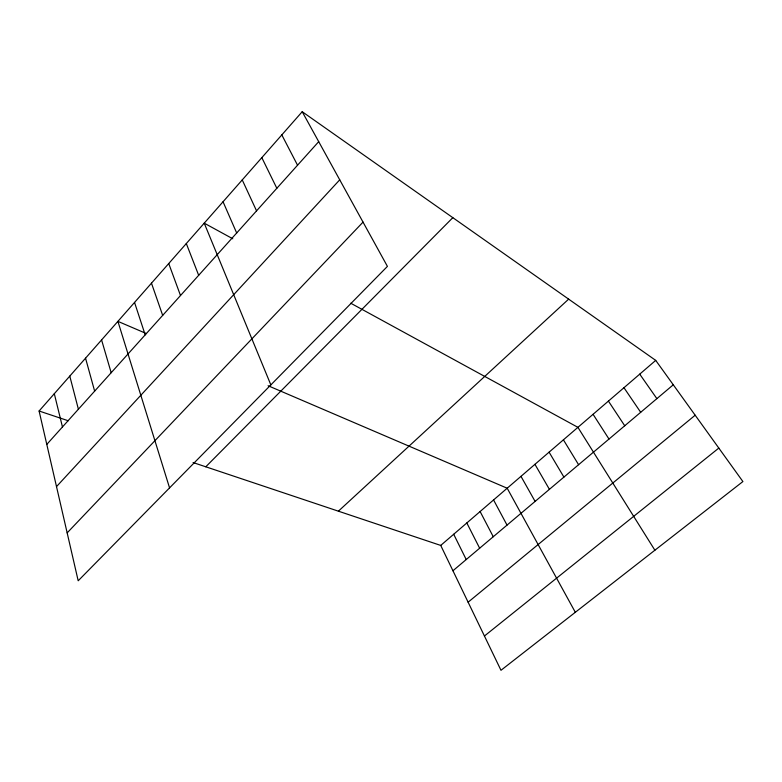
<?xml version="1.0" encoding="UTF-8"?>
<svg xmlns="http://www.w3.org/2000/svg" width="782" height="782" viewBox="0 0 782 782"><rect width="100%" height="100%" fill="white"/><g stroke="black" fill="none" stroke-linecap="round" stroke-linejoin="round"><path stroke-width="1.17" d="M302.204 111.709L387.422 266.388L78.19 580.782L39.1 411.009L302.204 111.709L655.717 360.385L742.9 481.556L500.979 670.291L440.725 545.425L193.076 462.543M46.793 444.411L318.704 141.659M56.509 486.6L339.73 179.831M67.164 532.874L363.034 222.117M205.783 466.795L452.827 217.67M338.391 511.174L568.651 299.144M440.725 545.425L655.717 360.385M452.944 570.752L673.282 384.793M468.115 602.199L695.169 415.222M484.439 636.01L718.814 448.086M39.1 411.009L68.19 420.745M146.469 333.601L117.906 321.363L169.557 487.89M268.089 385.731L507.186 488.222L575.327 612.296M232.792 238.774L204.229 223.163L270.855 384.9M350.737 303.211L577.918 427.343L654.886 550.225M639.735 374.148L656.87 398.644M623.968 387.716L640.693 412.3M608.416 401.098L624.73 425.77M593.069 414.313L608.992 439.054M563.411 439.826L578.592 464.713M549.091 452.162L563.91 477.098M534.947 464.332L549.414 489.337M520.978 476.355L535.103 501.409M493.569 499.942L507.029 525.103M480.109 511.526L493.256 536.726M281.813 134.915L297.551 165.217M466.825 522.962L479.649 548.211M453.697 534.262L466.219 559.55M261.823 157.641L276.838 188.276M242.244 179.919L256.555 210.866M223.046 201.756L236.682 232.987M186.311 243.544L198.677 275.303M168.736 263.544L180.505 295.537M151.473 283.172L162.676 315.381M134.543 302.438L145.188 334.852M101.582 339.935L111.181 372.721M85.541 358.185L94.642 391.137M69.784 376.103L78.396 409.221M54.31 393.708L62.452 426.972"/></g></svg>
